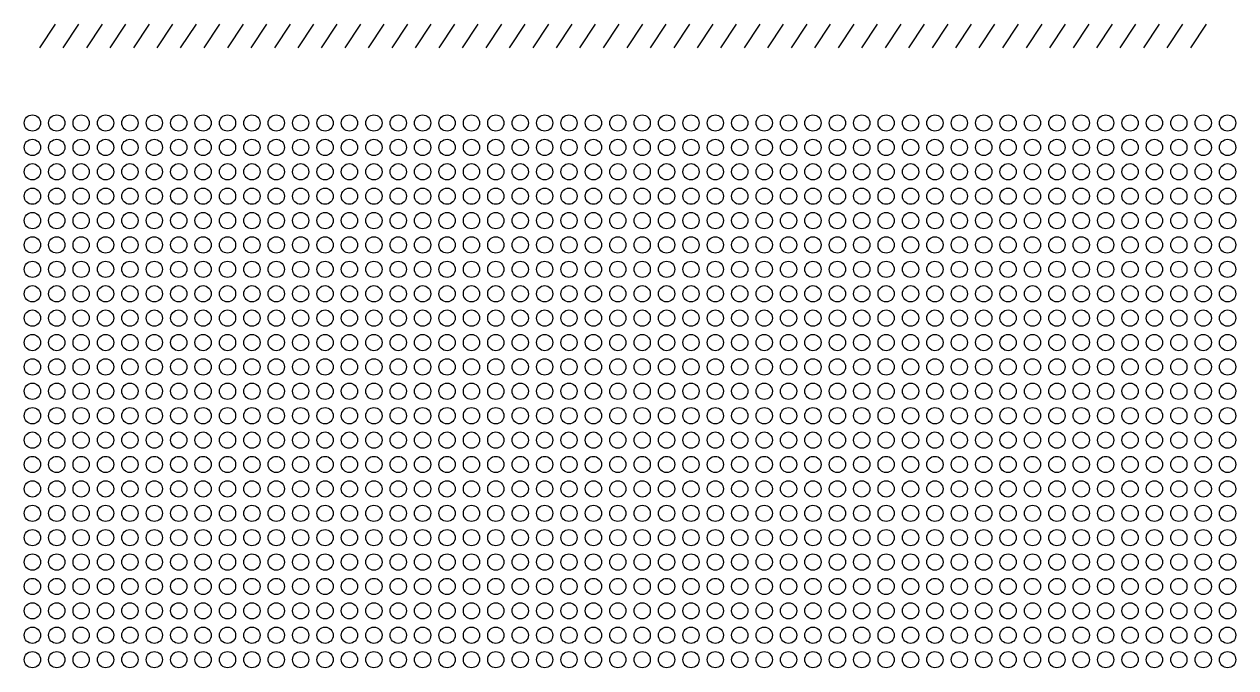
# Model space of a CAD drawing. Header units: inches. Extents: x -55 to 1004, y 12 to 2250.
# Drawn here: x -35.3 to 110.1, y 1323.7 to 1401 of the extents above; entities that cross this region are included whole.
import ezdxf

# ---------------------------------------------------------------- set-up
doc = ezdxf.new("R2010")
doc.units = ezdxf.units.IN
doc.header["$MEASUREMENT"] = 0

msp = doc.modelspace()

# ---------------------------------------------------------------- linework, layer by layer
for p, q in [((-31.59, 1400.96), (-33.47, 1398.14)), ((-28.77, 1400.96), (-30.65, 1398.14)), ((-25.95, 1400.96), (-27.83, 1398.14)), ((-23.13, 1400.96), (-25.01, 1398.14)), ((-20.31, 1400.96), (-22.19, 1398.14)), ((-17.5, 1400.96), (-19.37, 1398.14)), ((-14.68, 1400.96), (-16.56, 1398.14)), ((-11.86, 1400.96), (-13.74, 1398.14)), ((-9.04, 1400.96), (-10.92, 1398.14)), ((-6.22, 1400.96), (-8.1, 1398.14)), ((-3.4, 1400.96), (-5.28, 1398.14)), ((-0.59, 1400.96), (-2.47, 1398.14)), ((2.23, 1400.96), (0.35, 1398.14)), ((5.05, 1400.96), (3.17, 1398.14)), ((7.87, 1400.96), (5.99, 1398.14)), ((10.69, 1400.96), (8.81, 1398.14)), ((13.5, 1400.96), (11.63, 1398.14)), ((16.32, 1400.96), (14.44, 1398.14)), ((19.14, 1400.96), (17.26, 1398.14)), ((21.96, 1400.96), (20.08, 1398.14)), ((24.78, 1400.96), (22.9, 1398.14)), ((27.6, 1400.96), (25.72, 1398.14)), ((30.41, 1400.96), (28.54, 1398.14)), ((33.23, 1400.96), (31.35, 1398.14)), ((36.05, 1400.96), (34.17, 1398.14)), ((38.87, 1400.96), (36.99, 1398.14)), ((41.69, 1400.96), (39.81, 1398.14)), ((44.51, 1400.96), (42.63, 1398.14)), ((47.32, 1400.96), (45.45, 1398.14)), ((50.14, 1400.96), (48.26, 1398.14)), ((52.96, 1400.96), (51.08, 1398.14)), ((55.78, 1400.96), (53.9, 1398.14)), ((58.6, 1400.96), (56.72, 1398.14)), ((61.42, 1400.96), (59.54, 1398.14)), ((64.23, 1400.96), (62.35, 1398.14)), ((67.05, 1400.96), (65.17, 1398.14)), ((69.87, 1400.96), (67.99, 1398.14)), ((72.69, 1400.96), (70.81, 1398.14)), ((75.51, 1400.96), (73.63, 1398.14)), ((78.33, 1400.96), (76.45, 1398.14)), ((81.14, 1400.96), (79.26, 1398.14)), ((83.96, 1400.96), (82.08, 1398.14)), ((86.78, 1400.96), (84.9, 1398.14)), ((89.6, 1400.96), (87.72, 1398.14)), ((92.42, 1400.96), (90.54, 1398.14)), ((95.23, 1400.96), (93.36, 1398.14)), ((98.05, 1400.96), (96.17, 1398.14)), ((100.87, 1400.96), (98.99, 1398.14)), ((103.69, 1400.96), (101.81, 1398.14)), ((106.51, 1400.96), (104.63, 1398.14))]:
    msp.add_line(p, q)
for centre in [(-34.31, 1389.11), (-31.39, 1389.11), (-28.46, 1389.11), (-25.53, 1389.11), (-22.61, 1389.11), (-19.68, 1389.11), (-16.75, 1389.11), (-13.83, 1389.11), (-10.9, 1389.11), (-7.97, 1389.11), (-5.05, 1389.11), (-2.12, 1389.11), (0.81, 1389.11), (3.73, 1389.11), (6.66, 1389.11), (9.59, 1389.11), (12.51, 1389.11), (15.44, 1389.11), (18.37, 1389.11), (21.29, 1389.11), (24.22, 1389.11), (27.15, 1389.11), (30.07, 1389.11), (33, 1389.11), (35.93, 1389.11), (38.85, 1389.11), (41.78, 1389.11), (44.71, 1389.11), (47.63, 1389.11), (50.56, 1389.11), (53.49, 1389.11), (56.41, 1389.11), (59.34, 1389.11), (62.27, 1389.11), (65.19, 1389.11), (68.12, 1389.11), (71.05, 1389.11), (73.97, 1389.11), (76.9, 1389.11), (79.83, 1389.11), (82.75, 1389.11), (85.68, 1389.11), (88.61, 1389.11), (91.53, 1389.11), (94.46, 1389.11), (97.39, 1389.11), (100.31, 1389.11), (103.24, 1389.11), (106.16, 1389.11), (109.09, 1389.11), (-34.31, 1386.18), (-31.39, 1386.18), (-28.46, 1386.18), (-25.53, 1386.18), (-22.61, 1386.18), (-19.68, 1386.18), (-16.75, 1386.18), (-13.83, 1386.18), (-10.9, 1386.18), (-7.97, 1386.18), (-5.05, 1386.18), (-2.12, 1386.18), (0.81, 1386.18), (3.73, 1386.18), (6.66, 1386.18), (9.59, 1386.18), (12.51, 1386.18), (15.44, 1386.18), (18.37, 1386.18), (21.29, 1386.18), (24.22, 1386.18), (27.15, 1386.18), (30.07, 1386.18), (33, 1386.18), (35.93, 1386.18), (38.85, 1386.18), (41.78, 1386.18), (44.71, 1386.18), (47.63, 1386.18), (50.56, 1386.18), (53.49, 1386.18), (56.41, 1386.18), (59.34, 1386.18), (62.27, 1386.18), (65.19, 1386.18), (68.12, 1386.18), (71.05, 1386.18), (73.97, 1386.18), (76.9, 1386.18), (79.83, 1386.18), (82.75, 1386.18), (85.68, 1386.18), (88.61, 1386.18), (91.53, 1386.18), (94.46, 1386.18), (97.39, 1386.18), (100.31, 1386.18), (103.24, 1386.18), (106.16, 1386.18), (109.09, 1386.18), (-34.31, 1383.26), (-31.39, 1383.26), (-28.46, 1383.26), (-25.53, 1383.26), (-22.61, 1383.26), (-19.68, 1383.26), (-16.75, 1383.26), (-13.83, 1383.26), (-10.9, 1383.26), (-7.97, 1383.26), (-5.05, 1383.26), (-2.12, 1383.26), (0.81, 1383.26), (3.73, 1383.26), (6.66, 1383.26), (9.59, 1383.26), (12.51, 1383.26), (15.44, 1383.26), (18.37, 1383.26), (21.29, 1383.26), (24.22, 1383.26), (27.15, 1383.26), (30.07, 1383.26), (33, 1383.26), (35.93, 1383.26), (38.85, 1383.26), (41.78, 1383.26), (44.71, 1383.26), (47.63, 1383.26), (50.56, 1383.26), (53.49, 1383.26), (56.41, 1383.26), (59.34, 1383.26), (62.27, 1383.26), (65.19, 1383.26), (68.12, 1383.26), (71.05, 1383.26), (73.97, 1383.26), (76.9, 1383.26), (79.83, 1383.26), (82.75, 1383.26), (85.68, 1383.26), (88.61, 1383.26), (91.53, 1383.26), (94.46, 1383.26), (97.39, 1383.26), (100.31, 1383.26), (103.24, 1383.26), (106.16, 1383.26), (109.09, 1383.26), (-34.31, 1380.33), (-31.39, 1380.33), (-28.46, 1380.33), (-25.53, 1380.33), (-22.61, 1380.33), (-19.68, 1380.33), (-16.75, 1380.33), (-13.83, 1380.33), (-10.9, 1380.33), (-7.97, 1380.33), (-5.05, 1380.33), (-2.12, 1380.33), (0.81, 1380.33), (3.73, 1380.33), (6.66, 1380.33), (9.59, 1380.33), (12.51, 1380.33), (15.44, 1380.33), (18.37, 1380.33), (21.29, 1380.33), (24.22, 1380.33), (27.15, 1380.33), (30.07, 1380.33), (33, 1380.33), (35.93, 1380.33), (38.85, 1380.33), (41.78, 1380.33), (44.71, 1380.33), (47.63, 1380.33), (50.56, 1380.33), (53.49, 1380.33), (56.41, 1380.33), (59.34, 1380.33), (62.27, 1380.33), (65.19, 1380.33), (68.12, 1380.33), (71.05, 1380.33), (73.97, 1380.33), (76.9, 1380.33), (79.83, 1380.33), (82.75, 1380.33), (85.68, 1380.33), (88.61, 1380.33), (91.53, 1380.33), (94.46, 1380.33), (97.39, 1380.33), (100.31, 1380.33), (103.24, 1380.33), (106.16, 1380.33), (109.09, 1380.33), (-34.31, 1377.4), (-31.39, 1377.4), (-28.46, 1377.4), (-25.53, 1377.4), (-22.61, 1377.4), (-19.68, 1377.4), (-16.75, 1377.4), (-13.83, 1377.4), (-10.9, 1377.4), (-7.97, 1377.4), (-5.05, 1377.4), (-2.12, 1377.4), (0.81, 1377.4), (3.73, 1377.4), (6.66, 1377.4), (9.59, 1377.4), (12.51, 1377.4), (15.44, 1377.4), (18.37, 1377.4), (21.29, 1377.4), (24.22, 1377.4), (27.15, 1377.4), (30.07, 1377.4), (33, 1377.4), (35.93, 1377.4), (38.85, 1377.4), (41.78, 1377.4), (44.71, 1377.4), (47.63, 1377.4), (50.56, 1377.4), (53.49, 1377.4), (56.41, 1377.4), (59.34, 1377.4), (62.27, 1377.4), (65.19, 1377.4), (68.12, 1377.4), (71.05, 1377.4), (73.97, 1377.4), (76.9, 1377.4), (79.83, 1377.4), (82.75, 1377.4), (85.68, 1377.4), (88.61, 1377.4), (91.53, 1377.4), (94.46, 1377.4), (97.39, 1377.4), (100.31, 1377.4), (103.24, 1377.4), (106.16, 1377.4), (109.09, 1377.4), (-34.31, 1374.48), (-31.39, 1374.48), (-28.46, 1374.48), (-25.53, 1374.48), (-22.61, 1374.48), (-19.68, 1374.48), (-16.75, 1374.48), (-13.83, 1374.48), (-10.9, 1374.48), (-7.97, 1374.48), (-5.05, 1374.48), (-2.12, 1374.48), (0.81, 1374.48), (3.73, 1374.48), (6.66, 1374.48), (9.59, 1374.48), (12.51, 1374.48), (15.44, 1374.48), (18.37, 1374.48), (21.29, 1374.48), (24.22, 1374.48), (27.15, 1374.48), (30.07, 1374.48), (33, 1374.48), (35.93, 1374.48), (38.85, 1374.48), (41.78, 1374.48), (44.71, 1374.48), (47.63, 1374.48), (50.56, 1374.48), (53.49, 1374.48), (56.41, 1374.48), (59.34, 1374.48), (62.27, 1374.48), (65.19, 1374.48), (68.12, 1374.48), (71.05, 1374.48), (73.97, 1374.48), (76.9, 1374.48), (79.83, 1374.48), (82.75, 1374.48), (85.68, 1374.48), (88.61, 1374.48), (91.53, 1374.48), (94.46, 1374.48), (97.39, 1374.48), (100.31, 1374.48), (103.24, 1374.48), (106.16, 1374.48), (109.09, 1374.48), (-34.31, 1371.55), (-31.39, 1371.55), (-28.46, 1371.55), (-25.53, 1371.55), (-22.61, 1371.55), (-19.68, 1371.55), (-16.75, 1371.55), (-13.83, 1371.55), (-10.9, 1371.55), (-7.97, 1371.55), (-5.05, 1371.55), (-2.12, 1371.55), (0.81, 1371.55), (3.73, 1371.55), (6.66, 1371.55), (9.59, 1371.55), (12.51, 1371.55), (15.44, 1371.55), (18.37, 1371.55), (21.29, 1371.55), (24.22, 1371.55), (27.15, 1371.55), (30.07, 1371.55), (33, 1371.55), (35.93, 1371.55), (38.85, 1371.55), (41.78, 1371.55), (44.71, 1371.55), (47.63, 1371.55), (50.56, 1371.55), (53.49, 1371.55), (56.41, 1371.55), (59.34, 1371.55), (62.27, 1371.55), (65.19, 1371.55), (68.12, 1371.55), (71.05, 1371.55), (73.97, 1371.55), (76.9, 1371.55), (79.83, 1371.55), (82.75, 1371.55), (85.68, 1371.55), (88.61, 1371.55), (91.53, 1371.55), (94.46, 1371.55), (97.39, 1371.55), (100.31, 1371.55), (103.24, 1371.55), (106.16, 1371.55), (109.09, 1371.55), (-34.31, 1368.62), (-31.39, 1368.62), (-28.46, 1368.62), (-25.53, 1368.62), (-22.61, 1368.62), (-19.68, 1368.62), (-16.75, 1368.62), (-13.83, 1368.62), (-10.9, 1368.62), (-7.97, 1368.62), (-5.05, 1368.62), (-2.12, 1368.62), (0.81, 1368.62), (3.73, 1368.62), (6.66, 1368.62), (9.59, 1368.62), (12.51, 1368.62), (15.44, 1368.62), (18.37, 1368.62), (21.29, 1368.62), (24.22, 1368.62), (27.15, 1368.62), (30.07, 1368.62), (33, 1368.62), (35.93, 1368.62), (38.85, 1368.62), (41.78, 1368.62), (44.71, 1368.62), (47.63, 1368.62), (50.56, 1368.62), (53.49, 1368.62), (56.41, 1368.62), (59.34, 1368.62), (62.27, 1368.62), (65.19, 1368.62), (68.12, 1368.62), (71.05, 1368.62), (73.97, 1368.62), (76.9, 1368.62), (79.83, 1368.62), (82.75, 1368.62), (85.68, 1368.62), (88.61, 1368.62), (91.53, 1368.62), (94.46, 1368.62), (97.39, 1368.62), (100.31, 1368.62), (103.24, 1368.62), (106.16, 1368.62), (109.09, 1368.62), (-34.31, 1365.7), (-31.39, 1365.7), (-28.46, 1365.7), (-25.53, 1365.7), (-22.61, 1365.7), (-19.68, 1365.7), (-16.75, 1365.7), (-13.83, 1365.7), (-10.9, 1365.7), (-7.97, 1365.7), (-5.05, 1365.7), (-2.12, 1365.7), (0.81, 1365.7), (3.73, 1365.7), (6.66, 1365.7), (9.59, 1365.7), (12.51, 1365.7), (15.44, 1365.7), (18.37, 1365.7), (21.29, 1365.7), (24.22, 1365.7), (27.15, 1365.7), (30.07, 1365.7), (33, 1365.7), (35.93, 1365.7), (38.85, 1365.7), (41.78, 1365.7), (44.71, 1365.7), (47.63, 1365.7), (50.56, 1365.7), (53.49, 1365.7), (56.41, 1365.7), (59.34, 1365.7), (62.27, 1365.7), (65.19, 1365.7), (68.12, 1365.7), (71.05, 1365.7), (73.97, 1365.7), (76.9, 1365.7), (79.83, 1365.7), (82.75, 1365.7), (85.68, 1365.7), (88.61, 1365.7), (91.53, 1365.7), (94.46, 1365.7), (97.39, 1365.7), (100.31, 1365.7), (103.24, 1365.7), (106.16, 1365.7), (109.09, 1365.7), (-34.31, 1362.77), (-31.39, 1362.77), (-28.46, 1362.77), (-25.53, 1362.77), (-22.61, 1362.77), (-19.68, 1362.77), (-16.75, 1362.77), (-13.83, 1362.77), (-10.9, 1362.77), (-7.97, 1362.77), (-5.05, 1362.77), (-2.12, 1362.77), (0.81, 1362.77), (3.73, 1362.77), (6.66, 1362.77), (9.59, 1362.77), (12.51, 1362.77), (15.44, 1362.77), (18.37, 1362.77), (21.29, 1362.77), (24.22, 1362.77), (27.15, 1362.77), (30.07, 1362.77), (33, 1362.77), (35.93, 1362.77), (38.85, 1362.77), (41.78, 1362.77), (44.71, 1362.77), (47.63, 1362.77), (50.56, 1362.77), (53.49, 1362.77), (56.41, 1362.77), (59.34, 1362.77), (62.27, 1362.77), (65.19, 1362.77), (68.12, 1362.77), (71.05, 1362.77), (73.97, 1362.77), (76.9, 1362.77), (79.83, 1362.77), (82.75, 1362.77), (85.68, 1362.77), (88.61, 1362.77), (91.53, 1362.77), (94.46, 1362.77), (97.39, 1362.77), (100.31, 1362.77), (103.24, 1362.77), (106.16, 1362.77), (109.09, 1362.77), (-34.31, 1359.84), (-31.39, 1359.84), (-28.46, 1359.84), (-25.53, 1359.84), (-22.61, 1359.84), (-19.68, 1359.84), (-16.75, 1359.84), (-13.83, 1359.84), (-10.9, 1359.84), (-7.97, 1359.84), (-5.05, 1359.84), (-2.12, 1359.84), (0.81, 1359.84), (3.73, 1359.84), (6.66, 1359.84), (9.59, 1359.84), (12.51, 1359.84), (15.44, 1359.84), (18.37, 1359.84), (21.29, 1359.84), (24.22, 1359.84), (27.15, 1359.84), (30.07, 1359.84), (33, 1359.84), (35.93, 1359.84), (38.85, 1359.84), (41.78, 1359.84), (44.71, 1359.84), (47.63, 1359.84), (50.56, 1359.84), (53.49, 1359.84), (56.41, 1359.84), (59.34, 1359.84), (62.27, 1359.84), (65.19, 1359.84), (68.12, 1359.84), (71.05, 1359.84), (73.97, 1359.84), (76.9, 1359.84), (79.83, 1359.84), (82.75, 1359.84), (85.68, 1359.84), (88.61, 1359.84), (91.53, 1359.84), (94.46, 1359.84), (97.39, 1359.84), (100.31, 1359.84), (103.24, 1359.84), (106.16, 1359.84), (109.09, 1359.84), (-34.31, 1356.92), (-31.39, 1356.92), (-28.46, 1356.92), (-25.53, 1356.92), (-22.61, 1356.92), (-19.68, 1356.92), (-16.75, 1356.92), (-13.83, 1356.92), (-10.9, 1356.92), (-7.97, 1356.92), (-5.05, 1356.92), (-2.12, 1356.92), (0.81, 1356.92), (3.73, 1356.92), (6.66, 1356.92), (9.59, 1356.92), (12.51, 1356.92), (15.44, 1356.92), (18.37, 1356.92), (21.29, 1356.92), (24.22, 1356.92), (27.15, 1356.92), (30.07, 1356.92), (33, 1356.92), (35.93, 1356.92), (38.85, 1356.92), (41.78, 1356.92), (44.71, 1356.92), (47.63, 1356.92), (50.56, 1356.92), (53.49, 1356.92), (56.41, 1356.92), (59.34, 1356.92), (62.27, 1356.92), (65.19, 1356.92), (68.12, 1356.92), (71.05, 1356.92), (73.97, 1356.92), (76.9, 1356.92), (79.83, 1356.92), (82.75, 1356.92), (85.68, 1356.92), (88.61, 1356.92), (91.53, 1356.92), (94.46, 1356.92), (97.39, 1356.92), (100.31, 1356.92), (103.24, 1356.92), (106.16, 1356.92), (109.09, 1356.92), (-34.31, 1353.99), (-31.39, 1353.99), (-28.46, 1353.99), (-25.53, 1353.99), (-22.61, 1353.99), (-19.68, 1353.99), (-16.75, 1353.99), (-13.83, 1353.99), (-10.9, 1353.99), (-7.97, 1353.99), (-5.05, 1353.99), (-2.12, 1353.99), (0.81, 1353.99), (3.73, 1353.99), (6.66, 1353.99), (9.59, 1353.99), (12.51, 1353.99), (15.44, 1353.99), (18.37, 1353.99), (21.29, 1353.99), (24.22, 1353.99), (27.15, 1353.99), (30.07, 1353.99), (33, 1353.99), (35.93, 1353.99), (38.85, 1353.99), (41.78, 1353.99), (44.71, 1353.99), (47.63, 1353.99), (50.56, 1353.99), (53.49, 1353.99), (56.41, 1353.99), (59.34, 1353.99), (62.27, 1353.99), (65.19, 1353.99), (68.12, 1353.99), (71.05, 1353.99), (73.97, 1353.99), (76.9, 1353.99), (79.83, 1353.99), (82.75, 1353.99), (85.68, 1353.99), (88.61, 1353.99), (91.53, 1353.99), (94.46, 1353.99), (97.39, 1353.99), (100.31, 1353.99), (103.24, 1353.99), (106.16, 1353.99), (109.09, 1353.99), (-34.31, 1351.06), (-31.39, 1351.06), (-28.46, 1351.06), (-25.53, 1351.06), (-22.61, 1351.06), (-19.68, 1351.06), (-16.75, 1351.06), (-13.83, 1351.06), (-10.9, 1351.06), (-7.97, 1351.06), (-5.05, 1351.06), (-2.12, 1351.06), (0.81, 1351.06), (3.73, 1351.06), (6.66, 1351.06), (9.59, 1351.06), (12.51, 1351.06), (15.44, 1351.06), (18.37, 1351.06), (21.29, 1351.06), (24.22, 1351.06), (27.15, 1351.06), (30.07, 1351.06), (33, 1351.06), (35.93, 1351.06), (38.85, 1351.06), (41.78, 1351.06), (44.71, 1351.06), (47.63, 1351.06), (50.56, 1351.06), (53.49, 1351.06), (56.41, 1351.06), (59.34, 1351.06), (62.27, 1351.06), (65.19, 1351.06), (68.12, 1351.06), (71.05, 1351.06), (73.97, 1351.06), (76.9, 1351.06), (79.83, 1351.06), (82.75, 1351.06), (85.68, 1351.06), (88.61, 1351.06), (91.53, 1351.06), (94.46, 1351.06), (97.39, 1351.06), (100.31, 1351.06), (103.24, 1351.06), (106.16, 1351.06), (109.09, 1351.06), (-34.31, 1348.14), (-31.39, 1348.14), (-28.46, 1348.14), (-25.53, 1348.14), (-22.61, 1348.14), (-19.68, 1348.14), (-16.75, 1348.14), (-13.83, 1348.14), (-10.9, 1348.14), (-7.97, 1348.14), (-5.05, 1348.14), (-2.12, 1348.14), (0.81, 1348.14), (3.73, 1348.14), (6.66, 1348.14), (9.59, 1348.14), (12.51, 1348.14), (15.44, 1348.14), (18.37, 1348.14), (21.29, 1348.14), (24.22, 1348.14), (27.15, 1348.14), (30.07, 1348.14), (33, 1348.14), (35.93, 1348.14), (38.85, 1348.14), (41.78, 1348.14), (44.71, 1348.14), (47.63, 1348.14), (50.56, 1348.14), (53.49, 1348.14), (56.41, 1348.14), (59.34, 1348.14), (62.27, 1348.14), (65.19, 1348.14), (68.12, 1348.14), (71.05, 1348.14), (73.97, 1348.14), (76.9, 1348.14), (79.83, 1348.14), (82.75, 1348.14), (85.68, 1348.14), (88.61, 1348.14), (91.53, 1348.14), (94.46, 1348.14), (97.39, 1348.14), (100.31, 1348.14), (103.24, 1348.14), (106.16, 1348.14), (109.09, 1348.14), (-34.31, 1345.21), (-31.39, 1345.21), (-28.46, 1345.21), (-25.53, 1345.21), (-22.61, 1345.21), (-19.68, 1345.21), (-16.75, 1345.21), (-13.83, 1345.21), (-10.9, 1345.21), (-7.97, 1345.21), (-5.05, 1345.21), (-2.12, 1345.21), (0.81, 1345.21), (3.73, 1345.21), (6.66, 1345.21), (9.59, 1345.21), (12.51, 1345.21), (15.44, 1345.21), (18.37, 1345.21), (21.29, 1345.21), (24.22, 1345.21), (27.15, 1345.21), (30.07, 1345.21), (33, 1345.21), (35.93, 1345.21), (38.85, 1345.21), (41.78, 1345.21), (44.71, 1345.21), (47.63, 1345.21), (50.56, 1345.21), (53.49, 1345.21), (56.41, 1345.21), (59.34, 1345.21), (62.27, 1345.21), (65.19, 1345.21), (68.12, 1345.21), (71.05, 1345.21), (73.97, 1345.21), (76.9, 1345.21), (79.83, 1345.21), (82.75, 1345.21), (85.68, 1345.21), (88.61, 1345.21), (91.53, 1345.21), (94.46, 1345.21), (97.39, 1345.21), (100.31, 1345.21), (103.24, 1345.21), (106.16, 1345.21), (109.09, 1345.21), (-34.31, 1342.28), (-31.39, 1342.28), (-28.46, 1342.28), (-25.53, 1342.28), (-22.61, 1342.28), (-19.68, 1342.28), (-16.75, 1342.28), (-13.83, 1342.28), (-10.9, 1342.28), (-7.97, 1342.28), (-5.05, 1342.28), (-2.12, 1342.28), (0.81, 1342.28), (3.73, 1342.28), (6.66, 1342.28), (9.59, 1342.28), (12.51, 1342.28), (15.44, 1342.28), (18.37, 1342.28), (21.29, 1342.28), (24.22, 1342.28), (27.15, 1342.28), (30.07, 1342.28), (33, 1342.28), (35.93, 1342.28), (38.85, 1342.28), (41.78, 1342.28), (44.71, 1342.28), (47.63, 1342.28), (50.56, 1342.28), (53.49, 1342.28), (56.41, 1342.28), (59.34, 1342.28), (62.27, 1342.28), (65.19, 1342.28), (68.12, 1342.28), (71.05, 1342.28), (73.97, 1342.28), (76.9, 1342.28), (79.83, 1342.28), (82.75, 1342.28), (85.68, 1342.28), (88.61, 1342.28), (91.53, 1342.28), (94.46, 1342.28), (97.39, 1342.28), (100.31, 1342.28), (103.24, 1342.28), (106.16, 1342.28), (109.09, 1342.28), (-34.31, 1339.36), (-31.39, 1339.36), (-28.46, 1339.36), (-25.53, 1339.36), (-22.61, 1339.36), (-19.68, 1339.36), (-16.75, 1339.36), (-13.83, 1339.36), (-10.9, 1339.36), (-7.97, 1339.36), (-5.05, 1339.36), (-2.12, 1339.36), (0.81, 1339.36), (3.73, 1339.36), (6.66, 1339.36), (9.59, 1339.36), (12.51, 1339.36), (15.44, 1339.36), (18.37, 1339.36), (21.29, 1339.36), (24.22, 1339.36), (27.15, 1339.36), (30.07, 1339.36), (33, 1339.36), (35.93, 1339.36), (38.85, 1339.36), (41.78, 1339.36), (44.71, 1339.36), (47.63, 1339.36), (50.56, 1339.36), (53.49, 1339.36), (56.41, 1339.36), (59.34, 1339.36), (62.27, 1339.36), (65.19, 1339.36), (68.12, 1339.36), (71.05, 1339.36), (73.97, 1339.36), (76.9, 1339.36), (79.83, 1339.36), (82.75, 1339.36), (85.68, 1339.36), (88.61, 1339.36), (91.53, 1339.36), (94.46, 1339.36), (97.39, 1339.36), (100.31, 1339.36), (103.24, 1339.36), (106.16, 1339.36), (109.09, 1339.36), (-34.31, 1336.43), (-31.39, 1336.43), (-28.46, 1336.43), (-25.53, 1336.43), (-22.61, 1336.43), (-19.68, 1336.43), (-16.75, 1336.43), (-13.83, 1336.43), (-10.9, 1336.43), (-7.97, 1336.43), (-5.05, 1336.43), (-2.12, 1336.43), (0.81, 1336.43), (3.73, 1336.43), (6.66, 1336.43), (9.59, 1336.43), (12.51, 1336.43), (15.44, 1336.43), (18.37, 1336.43), (21.29, 1336.43), (24.22, 1336.43), (27.15, 1336.43), (30.07, 1336.43), (33, 1336.43), (35.93, 1336.43), (38.85, 1336.43), (41.78, 1336.43), (44.71, 1336.43), (47.63, 1336.43), (50.56, 1336.43), (53.49, 1336.43), (56.41, 1336.43), (59.34, 1336.43), (62.27, 1336.43), (65.19, 1336.43), (68.12, 1336.43), (71.05, 1336.43), (73.97, 1336.43), (76.9, 1336.43), (79.83, 1336.43), (82.75, 1336.43), (85.68, 1336.43), (88.61, 1336.43), (91.53, 1336.43), (94.46, 1336.43), (97.39, 1336.43), (100.31, 1336.43), (103.24, 1336.43), (106.16, 1336.43), (109.09, 1336.43), (-34.31, 1333.5), (-31.39, 1333.5), (-28.46, 1333.5), (-25.53, 1333.5), (-22.61, 1333.5), (-19.68, 1333.5), (-16.75, 1333.5), (-13.83, 1333.5), (-10.9, 1333.5), (-7.97, 1333.5), (-5.05, 1333.5), (-2.12, 1333.5), (0.81, 1333.5), (3.73, 1333.5), (6.66, 1333.5), (9.59, 1333.5), (12.51, 1333.5), (15.44, 1333.5), (18.37, 1333.5), (21.29, 1333.5), (24.22, 1333.5), (27.15, 1333.5), (30.07, 1333.5), (33, 1333.5), (35.93, 1333.5), (38.85, 1333.5), (41.78, 1333.5), (44.71, 1333.5), (47.63, 1333.5), (50.56, 1333.5), (53.49, 1333.5), (56.41, 1333.5), (59.34, 1333.5), (62.27, 1333.5), (65.19, 1333.5), (68.12, 1333.5), (71.05, 1333.5), (73.97, 1333.5), (76.9, 1333.5), (79.83, 1333.5), (82.75, 1333.5), (85.68, 1333.5), (88.61, 1333.5), (91.53, 1333.5), (94.46, 1333.5), (97.39, 1333.5), (100.31, 1333.5), (103.24, 1333.5), (106.16, 1333.5), (109.09, 1333.5), (-34.31, 1330.58), (-31.39, 1330.58), (-28.46, 1330.58), (-25.53, 1330.58), (-22.61, 1330.58), (-19.68, 1330.58), (-16.75, 1330.58), (-13.83, 1330.58), (-10.9, 1330.58), (-7.97, 1330.58), (-5.05, 1330.58), (-2.12, 1330.58), (0.81, 1330.58), (3.73, 1330.58), (6.66, 1330.58), (9.59, 1330.58), (12.51, 1330.58), (15.44, 1330.58), (18.37, 1330.58), (21.29, 1330.58), (24.22, 1330.58), (27.15, 1330.58), (30.07, 1330.58), (33, 1330.58), (35.93, 1330.58), (38.85, 1330.58), (41.78, 1330.58), (44.71, 1330.58), (47.63, 1330.58), (50.56, 1330.58), (53.49, 1330.58), (56.41, 1330.58), (59.34, 1330.58), (62.27, 1330.58), (65.19, 1330.58), (68.12, 1330.58), (71.05, 1330.58), (73.97, 1330.58), (76.9, 1330.58), (79.83, 1330.58), (82.75, 1330.58), (85.68, 1330.58), (88.61, 1330.58), (91.53, 1330.58), (94.46, 1330.58), (97.39, 1330.58), (100.31, 1330.58), (103.24, 1330.58), (106.16, 1330.58), (109.09, 1330.58), (-34.31, 1327.65), (-31.39, 1327.65), (-28.46, 1327.65), (-25.53, 1327.65), (-22.61, 1327.65), (-19.68, 1327.65), (-16.75, 1327.65), (-13.83, 1327.65), (-10.9, 1327.65), (-7.97, 1327.65), (-5.05, 1327.65), (-2.12, 1327.65), (0.81, 1327.65), (3.73, 1327.65), (6.66, 1327.65), (9.59, 1327.65), (12.51, 1327.65), (15.44, 1327.65), (18.37, 1327.65), (21.29, 1327.65), (24.22, 1327.65), (27.15, 1327.65), (30.07, 1327.65), (33, 1327.65), (35.93, 1327.65), (38.85, 1327.65), (41.78, 1327.65), (44.71, 1327.65), (47.63, 1327.65), (50.56, 1327.65), (53.49, 1327.65), (56.41, 1327.65), (59.34, 1327.65), (62.27, 1327.65), (65.19, 1327.65), (68.12, 1327.65), (71.05, 1327.65), (73.97, 1327.65), (76.9, 1327.65), (79.83, 1327.65), (82.75, 1327.65), (85.68, 1327.65), (88.61, 1327.65), (91.53, 1327.65), (94.46, 1327.65), (97.39, 1327.65), (100.31, 1327.65), (103.24, 1327.65), (106.16, 1327.65), (109.09, 1327.65), (-34.31, 1324.72), (-31.39, 1324.72), (-28.46, 1324.72), (-25.53, 1324.72), (-22.61, 1324.72), (-19.68, 1324.72), (-16.75, 1324.72), (-13.83, 1324.72), (-10.9, 1324.72), (-7.97, 1324.72), (-5.05, 1324.72), (-2.12, 1324.72), (0.81, 1324.72), (3.73, 1324.72), (6.66, 1324.72), (9.59, 1324.72), (12.51, 1324.72), (15.44, 1324.72), (18.37, 1324.72), (21.29, 1324.72), (24.22, 1324.72), (27.15, 1324.72), (30.07, 1324.72), (33, 1324.72), (35.93, 1324.72), (38.85, 1324.72), (41.78, 1324.72), (44.71, 1324.72), (47.63, 1324.72), (50.56, 1324.72), (53.49, 1324.72), (56.41, 1324.72), (59.34, 1324.72), (62.27, 1324.72), (65.19, 1324.72), (68.12, 1324.72), (71.05, 1324.72), (73.97, 1324.72), (76.9, 1324.72), (79.83, 1324.72), (82.75, 1324.72), (85.68, 1324.72), (88.61, 1324.72), (91.53, 1324.72), (94.46, 1324.72), (97.39, 1324.72), (100.31, 1324.72), (103.24, 1324.72), (106.16, 1324.72), (109.09, 1324.72)]:
    msp.add_circle(centre, 0.976)

doc.saveas('drawing.dxf')
